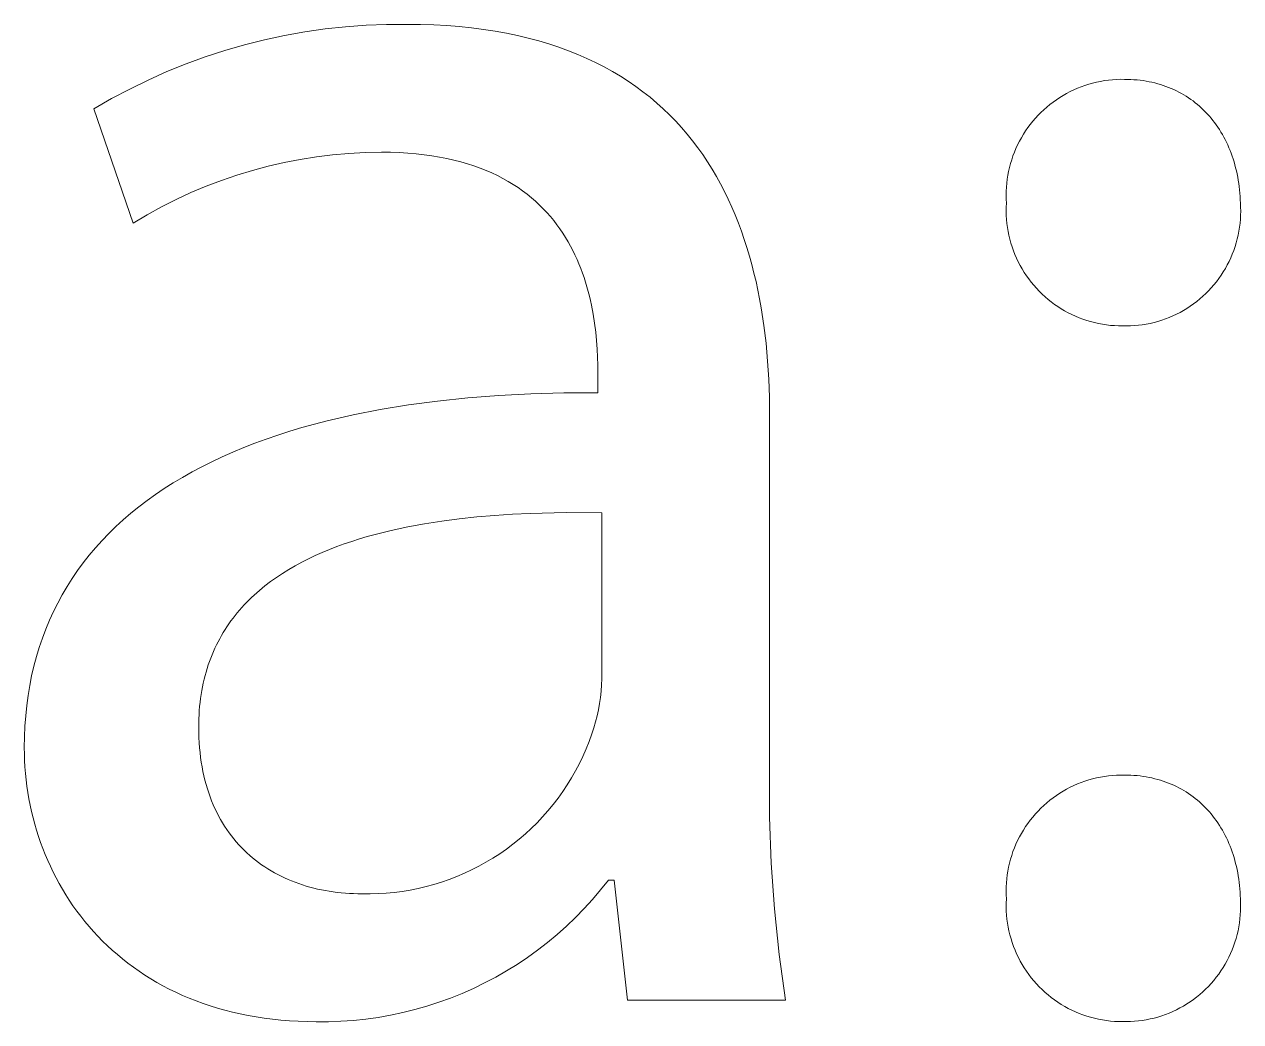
# Model space of a CAD drawing. Header units: millimetres. Extents: x -2542 to 6192, y -257 to 5845.
# Drawn here: x 5639.5 to 5693.4, y 356.5 to 400.8 of the extents above; entities that cross this region are included whole.
import ezdxf

# ---------------------------------------------------------------- set-up
doc = ezdxf.new("R2010")
doc.units = ezdxf.units.MM
doc.header["$MEASUREMENT"] = 0
doc.layers.add('Domyślny', color=7, linetype='Continuous', true_color=0x000000)

msp = doc.modelspace()

# ---------------------------------------------------------------- linework, layer by layer
at = {"layer": 'Domyślny', "color": 18, "lineweight": 15, "true_color": 0x000000}
for p, q in [((5651.907, 400.423), (5652.809, 400.553)), ((5652.809, 400.553), (5653.715, 400.652)), ((5653.715, 400.652), (5654.624, 400.719)), ((5654.624, 400.719), (5655.535, 400.754)), ((5655.535, 400.754), (5656.446, 400.758)), ((5656.446, 400.758), (5657.046, 400.752)), ((5657.046, 400.752), (5657.631, 400.733)), ((5657.631, 400.733), (5658.202, 400.701)), ((5658.202, 400.701), (5658.76, 400.657)), ((5658.76, 400.657), (5659.303, 400.601)), ((5659.303, 400.601), (5659.833, 400.534)), ((5659.833, 400.534), (5660.35, 400.454)), ((5660.35, 400.454), (5660.853, 400.363)), ((5649.234, 399.849), (5650.118, 400.071)), ((5650.118, 400.071), (5651.009, 400.263)), ((5651.009, 400.263), (5651.907, 400.423)), ((5660.853, 400.363), (5661.343, 400.261)), ((5661.343, 400.261), (5661.82, 400.148)), ((5661.82, 400.148), (5662.285, 400.024)), ((5662.285, 400.024), (5662.736, 399.889)), ((5647.492, 399.314), (5648.359, 399.596)), ((5648.359, 399.596), (5649.234, 399.849)), ((5662.736, 399.889), (5663.176, 399.744)), ((5663.176, 399.744), (5663.602, 399.589)), ((5663.602, 399.589), (5664.017, 399.423)), ((5664.017, 399.423), (5664.419, 399.248)), ((5645.791, 398.659), (5646.636, 399.001)), ((5646.636, 399.001), (5647.492, 399.314)), ((5664.419, 399.248), (5664.81, 399.064)), ((5664.81, 399.064), (5665.189, 398.87)), ((5665.189, 398.87), (5665.556, 398.667)), ((5644.139, 397.889), (5644.958, 398.288)), ((5644.958, 398.288), (5645.791, 398.659)), ((5665.556, 398.667), (5665.911, 398.454)), ((5665.911, 398.454), (5666.256, 398.234)), ((5687.383, 398.26), (5687.559, 398.284)), ((5687.559, 398.284), (5687.736, 398.301)), ((5687.736, 398.301), (5687.914, 398.313)), ((5687.914, 398.313), (5688.092, 398.319)), ((5688.092, 398.319), (5688.269, 398.318)), ((5688.269, 398.318), (5688.412, 398.317)), ((5688.412, 398.317), (5688.553, 398.312)), ((5688.553, 398.312), (5688.692, 398.303)), ((5688.692, 398.303), (5688.83, 398.292)), ((5688.83, 398.292), (5688.966, 398.277)), ((5643.334, 397.462), (5644.139, 397.889)), ((5666.256, 398.234), (5666.589, 398.004)), ((5666.589, 398.004), (5666.911, 397.767)), ((5666.911, 397.767), (5667.223, 397.521)), ((5685.706, 397.694), (5685.864, 397.776)), ((5685.864, 397.776), (5686.024, 397.853)), ((5686.024, 397.853), (5686.187, 397.924)), ((5686.187, 397.924), (5686.353, 397.99)), ((5686.353, 397.99), (5686.52, 398.049)), ((5686.52, 398.049), (5686.69, 398.103)), ((5686.69, 398.103), (5686.861, 398.151)), ((5686.861, 398.151), (5687.034, 398.193)), ((5687.034, 398.193), (5687.208, 398.23)), ((5687.208, 398.23), (5687.383, 398.26)), ((5688.966, 398.277), (5689.1, 398.26)), ((5689.1, 398.26), (5689.233, 398.239)), ((5689.233, 398.239), (5689.364, 398.214)), ((5689.364, 398.214), (5689.493, 398.187)), ((5689.493, 398.187), (5689.621, 398.157)), ((5689.621, 398.157), (5689.747, 398.124)), ((5689.747, 398.124), (5689.871, 398.088)), ((5689.871, 398.088), (5689.993, 398.048)), ((5689.993, 398.048), (5690.114, 398.006)), ((5690.114, 398.006), (5690.233, 397.961)), ((5690.233, 397.961), (5690.35, 397.913)), ((5690.35, 397.913), (5690.465, 397.863)), ((5690.465, 397.863), (5690.578, 397.809)), ((5690.578, 397.809), (5690.69, 397.753)), ((5690.69, 397.753), (5690.799, 397.694)), ((5642.544, 397.007), (5643.334, 397.462)), ((5667.223, 397.521), (5667.523, 397.267)), ((5667.523, 397.267), (5667.813, 397.006)), ((5684.965, 397.203), (5685.107, 397.311)), ((5685.107, 397.311), (5685.251, 397.415)), ((5685.251, 397.415), (5685.4, 397.513)), ((5685.4, 397.513), (5685.551, 397.606)), ((5685.551, 397.606), (5685.706, 397.694)), ((5690.799, 397.694), (5690.907, 397.632)), ((5690.907, 397.632), (5691.012, 397.567)), ((5691.012, 397.567), (5691.116, 397.5)), ((5691.116, 397.5), (5691.217, 397.43)), ((5691.217, 397.43), (5691.317, 397.358)), ((5691.317, 397.358), (5691.414, 397.283)), ((5691.414, 397.283), (5691.51, 397.205)), ((5691.51, 397.205), (5691.603, 397.125)), ((5644.289, 391.946), (5642.544, 397.007)), ((5667.813, 397.006), (5668.093, 396.737)), ((5668.093, 396.737), (5668.363, 396.46)), ((5684.32, 396.593), (5684.441, 396.723)), ((5684.441, 396.723), (5684.566, 396.85)), ((5684.566, 396.85), (5684.695, 396.972)), ((5684.695, 396.972), (5684.828, 397.09)), ((5684.828, 397.09), (5684.965, 397.203)), ((5691.603, 397.125), (5691.695, 397.043)), ((5691.695, 397.043), (5691.784, 396.958)), ((5691.784, 396.958), (5691.871, 396.87)), ((5691.871, 396.87), (5691.956, 396.78)), ((5691.956, 396.78), (5692.039, 396.688)), ((5692.039, 396.688), (5692.119, 396.594)), ((5668.363, 396.46), (5668.622, 396.177)), ((5668.622, 396.177), (5668.871, 395.887)), ((5683.886, 396.03), (5683.987, 396.176)), ((5683.987, 396.176), (5684.093, 396.319)), ((5684.093, 396.319), (5684.204, 396.458)), ((5684.204, 396.458), (5684.32, 396.593)), ((5692.119, 396.594), (5692.197, 396.497)), ((5692.197, 396.497), (5692.274, 396.398)), ((5692.274, 396.398), (5692.347, 396.297)), ((5692.347, 396.297), (5692.419, 396.193)), ((5692.419, 396.193), (5692.488, 396.087)), ((5668.871, 395.887), (5669.111, 395.59)), ((5669.111, 395.59), (5669.341, 395.287)), ((5683.613, 395.571), (5683.699, 395.727)), ((5683.699, 395.727), (5683.79, 395.88)), ((5683.79, 395.88), (5683.886, 396.03)), ((5692.488, 396.087), (5692.555, 395.979)), ((5692.555, 395.979), (5692.62, 395.869)), ((5692.62, 395.869), (5692.682, 395.757)), ((5692.682, 395.757), (5692.742, 395.643)), ((5692.742, 395.643), (5692.8, 395.527)), ((5654.587, 395.072), (5653.862, 395.033)), ((5655.312, 395.087), (5654.587, 395.072)), ((5655.711, 395.082), (5655.312, 395.087)), ((5656.099, 395.069), (5655.711, 395.082)), ((5656.477, 395.046), (5656.099, 395.069)), ((5656.843, 395.015), (5656.477, 395.046)), ((5669.341, 395.287), (5669.562, 394.978)), ((5683.327, 394.921), (5683.39, 395.087)), ((5683.39, 395.087), (5683.459, 395.251)), ((5683.459, 395.251), (5683.533, 395.412)), ((5683.533, 395.412), (5683.613, 395.571)), ((5692.8, 395.527), (5692.855, 395.409)), ((5692.855, 395.409), (5692.908, 395.288)), ((5692.908, 395.288), (5692.958, 395.166)), ((5692.958, 395.166), (5693.006, 395.042)), ((5650.992, 394.627), (5650.285, 394.464)), ((5651.704, 394.765), (5650.992, 394.627)), ((5652.42, 394.879), (5651.704, 394.765)), ((5653.14, 394.968), (5652.42, 394.879)), ((5653.862, 395.033), (5653.14, 394.968)), ((5657.199, 394.976), (5656.843, 395.015)), ((5657.544, 394.928), (5657.199, 394.976)), ((5657.879, 394.873), (5657.544, 394.928)), ((5658.204, 394.809), (5657.879, 394.873)), ((5658.519, 394.738), (5658.204, 394.809)), ((5658.824, 394.66), (5658.519, 394.738)), ((5659.12, 394.574), (5658.824, 394.66)), ((5659.405, 394.482), (5659.12, 394.574)), ((5669.562, 394.978), (5669.773, 394.662)), ((5669.773, 394.662), (5669.975, 394.341)), ((5683.172, 394.41), (5683.218, 394.582)), ((5683.218, 394.582), (5683.269, 394.752)), ((5683.269, 394.752), (5683.327, 394.921)), ((5693.006, 395.042), (5693.051, 394.916)), ((5693.051, 394.916), (5693.094, 394.789)), ((5693.094, 394.789), (5693.134, 394.659)), ((5693.134, 394.659), (5693.172, 394.528)), ((5693.172, 394.528), (5693.207, 394.394)), ((5648.89, 394.067), (5648.203, 393.833)), ((5649.584, 394.278), (5648.89, 394.067)), ((5650.285, 394.464), (5649.584, 394.278)), ((5659.682, 394.383), (5659.405, 394.482)), ((5659.949, 394.277), (5659.682, 394.383)), ((5660.207, 394.165), (5659.949, 394.277)), ((5660.456, 394.047), (5660.207, 394.165)), ((5660.696, 393.923), (5660.456, 394.047)), ((5669.975, 394.341), (5670.168, 394.014)), ((5670.168, 394.014), (5670.352, 393.681)), ((5683.071, 393.886), (5683.099, 394.062)), ((5683.099, 394.062), (5683.133, 394.237)), ((5683.133, 394.237), (5683.172, 394.41)), ((5693.207, 394.394), (5693.239, 394.259)), ((5693.239, 394.259), (5693.269, 394.123)), ((5693.269, 394.123), (5693.296, 393.985)), ((5693.296, 393.985), (5693.321, 393.845)), ((5647.525, 393.575), (5646.856, 393.294)), ((5648.203, 393.833), (5647.525, 393.575)), ((5660.928, 393.793), (5660.696, 393.923)), ((5661.151, 393.658), (5660.928, 393.793)), ((5661.366, 393.518), (5661.151, 393.658)), ((5661.572, 393.372), (5661.366, 393.518)), ((5670.352, 393.681), (5670.528, 393.344)), ((5683.025, 393.355), (5683.034, 393.532)), ((5683.034, 393.532), (5683.05, 393.71)), ((5683.05, 393.71), (5683.071, 393.886)), ((5693.321, 393.845), (5693.343, 393.703)), ((5693.343, 393.703), (5693.362, 393.56)), ((5693.362, 393.56), (5693.379, 393.415)), ((5646.198, 392.99), (5645.55, 392.664)), ((5646.856, 393.294), (5646.198, 392.99)), ((5661.771, 393.222), (5661.572, 393.372)), ((5661.962, 393.067), (5661.771, 393.222)), ((5662.145, 392.908), (5661.962, 393.067)), ((5662.32, 392.744), (5662.145, 392.908)), ((5670.528, 393.344), (5670.695, 393.001)), ((5670.695, 393.001), (5670.853, 392.654)), ((5683.022, 393.177), (5683.025, 393.355)), ((5683.025, 392.999), (5683.022, 393.177)), ((5683.034, 392.821), (5683.025, 392.999)), ((5693.379, 393.415), (5693.392, 393.269)), ((5693.392, 393.269), (5693.404, 393.121)), ((5693.404, 393.121), (5693.412, 392.972)), ((5693.412, 392.972), (5693.417, 392.821)), ((5645.55, 392.664), (5644.913, 392.316)), ((5662.488, 392.577), (5662.32, 392.744)), ((5662.649, 392.405), (5662.488, 392.577)), ((5662.803, 392.23), (5662.649, 392.405)), ((5670.853, 392.654), (5671.003, 392.302)), ((5683.025, 392.464), (5683.027, 392.643)), ((5683.029, 392.286), (5683.025, 392.464)), ((5683.027, 392.643), (5683.034, 392.821)), ((5693.417, 392.821), (5693.426, 392.645)), ((5693.426, 392.645), (5693.429, 392.467)), ((5693.429, 392.467), (5693.426, 392.29)), ((5644.913, 392.316), (5644.289, 391.946)), ((5662.95, 392.052), (5662.803, 392.23)), ((5663.09, 391.87), (5662.95, 392.052)), ((5663.223, 391.686), (5663.09, 391.87)), ((5671.003, 392.302), (5671.145, 391.946)), ((5671.145, 391.946), (5671.28, 391.585)), ((5683.04, 392.107), (5683.029, 392.286)), ((5683.057, 391.929), (5683.04, 392.107)), ((5683.08, 391.752), (5683.057, 391.929)), ((5693.401, 391.937), (5693.379, 391.761)), ((5693.417, 392.113), (5693.401, 391.937)), ((5693.426, 392.29), (5693.417, 392.113)), ((5663.35, 391.499), (5663.223, 391.686)), ((5663.471, 391.309), (5663.35, 391.499)), ((5663.585, 391.117), (5663.471, 391.309)), ((5671.28, 391.585), (5671.406, 391.221)), ((5683.11, 391.576), (5683.08, 391.752)), ((5683.145, 391.401), (5683.11, 391.576)), ((5683.187, 391.227), (5683.145, 391.401)), ((5693.318, 391.412), (5693.278, 391.24)), ((5693.351, 391.586), (5693.318, 391.412)), ((5693.379, 391.761), (5693.351, 391.586)), ((5663.693, 390.923), (5663.585, 391.117)), ((5663.796, 390.727), (5663.693, 390.923)), ((5671.406, 391.221), (5671.525, 390.853)), ((5671.525, 390.853), (5671.636, 390.481)), ((5683.234, 391.055), (5683.187, 391.227)), ((5683.288, 390.885), (5683.234, 391.055)), ((5683.347, 390.716), (5683.288, 390.885)), ((5693.122, 390.732), (5693.059, 390.567)), ((5693.18, 390.899), (5693.122, 390.732)), ((5693.232, 391.069), (5693.18, 390.899)), ((5693.278, 391.24), (5693.232, 391.069)), ((5663.893, 390.529), (5663.796, 390.727)), ((5663.984, 390.33), (5663.893, 390.529)), ((5664.07, 390.129), (5663.984, 390.33)), ((5671.636, 390.481), (5671.74, 390.106)), ((5683.413, 390.55), (5683.347, 390.716)), ((5683.484, 390.386), (5683.413, 390.55)), ((5683.56, 390.224), (5683.484, 390.386)), ((5683.643, 390.066), (5683.56, 390.224)), ((5692.915, 390.243), (5692.835, 390.085)), ((5692.99, 390.403), (5692.915, 390.243)), ((5693.059, 390.567), (5692.99, 390.403)), ((5664.15, 389.928), (5664.07, 390.129)), ((5664.226, 389.725), (5664.15, 389.928)), ((5664.296, 389.522), (5664.226, 389.725)), ((5671.74, 390.106), (5671.836, 389.728)), ((5671.836, 389.728), (5671.926, 389.347)), ((5683.731, 389.91), (5683.643, 390.066)), ((5683.824, 389.758), (5683.731, 389.91)), ((5683.922, 389.609), (5683.824, 389.758)), ((5692.658, 389.778), (5692.562, 389.629)), ((5692.749, 389.93), (5692.658, 389.778)), ((5692.835, 390.085), (5692.749, 389.93)), ((5664.362, 389.319), (5664.296, 389.522)), ((5664.423, 389.115), (5664.362, 389.319)), ((5664.48, 388.911), (5664.423, 389.115)), ((5671.926, 389.347), (5672.009, 388.963)), ((5684.026, 389.463), (5683.922, 389.609)), ((5684.134, 389.321), (5684.026, 389.463)), ((5684.248, 389.183), (5684.134, 389.321)), ((5684.366, 389.049), (5684.248, 389.183)), ((5692.242, 389.205), (5692.126, 389.071)), ((5692.354, 389.343), (5692.242, 389.205)), ((5692.46, 389.484), (5692.354, 389.343)), ((5692.562, 389.629), (5692.46, 389.484)), ((5664.532, 388.708), (5664.48, 388.911)), ((5664.58, 388.505), (5664.532, 388.708)), ((5672.009, 388.963), (5672.085, 388.577)), ((5672.085, 388.577), (5672.154, 388.189)), ((5684.489, 388.92), (5684.366, 389.049)), ((5684.616, 388.794), (5684.489, 388.92)), ((5684.748, 388.673), (5684.616, 388.794)), ((5684.883, 388.557), (5684.748, 388.673)), ((5691.618, 388.578), (5691.481, 388.467)), ((5691.751, 388.695), (5691.618, 388.578)), ((5691.881, 388.816), (5691.751, 388.695)), ((5692.006, 388.941), (5691.881, 388.816)), ((5692.126, 389.071), (5692.006, 388.941)), ((5664.625, 388.302), (5664.58, 388.505)), ((5664.701, 387.899), (5664.625, 388.302)), ((5672.154, 388.189), (5672.274, 387.406)), ((5685.023, 388.446), (5684.883, 388.557)), ((5685.167, 388.339), (5685.023, 388.446)), ((5685.314, 388.238), (5685.167, 388.339)), ((5685.464, 388.142), (5685.314, 388.238)), ((5685.618, 388.051), (5685.464, 388.142)), ((5685.775, 387.965), (5685.618, 388.051)), ((5690.894, 388.069), (5690.74, 387.983)), ((5691.046, 388.161), (5690.894, 388.069)), ((5691.194, 388.258), (5691.046, 388.161)), ((5691.339, 388.36), (5691.194, 388.258)), ((5691.481, 388.467), (5691.339, 388.36)), ((5664.764, 387.502), (5664.701, 387.899)), ((5664.814, 387.111), (5664.764, 387.502)), ((5685.935, 387.885), (5685.775, 387.965)), ((5686.097, 387.811), (5685.935, 387.885)), ((5686.262, 387.742), (5686.097, 387.811)), ((5686.429, 387.679), (5686.262, 387.742)), ((5686.599, 387.622), (5686.429, 387.679)), ((5686.77, 387.571), (5686.599, 387.622)), ((5686.943, 387.526), (5686.77, 387.571)), ((5687.117, 387.487), (5686.943, 387.526)), ((5689.414, 387.496), (5689.24, 387.461)), ((5689.586, 387.536), (5689.414, 387.496)), ((5689.757, 387.583), (5689.586, 387.536)), ((5689.927, 387.635), (5689.757, 387.583)), ((5690.094, 387.693), (5689.927, 387.635)), ((5690.259, 387.757), (5690.094, 387.693)), ((5690.422, 387.827), (5690.259, 387.757)), ((5690.582, 387.902), (5690.422, 387.827)), ((5690.74, 387.983), (5690.582, 387.902)), ((5664.851, 386.729), (5664.814, 387.111)), ((5672.274, 387.406), (5672.369, 386.616)), ((5687.293, 387.454), (5687.117, 387.487)), ((5687.47, 387.428), (5687.293, 387.454)), ((5687.647, 387.407), (5687.47, 387.428)), ((5687.825, 387.393), (5687.647, 387.407)), ((5688.004, 387.385), (5687.825, 387.393)), ((5688.182, 387.383), (5688.004, 387.385)), ((5688.359, 387.381), (5688.182, 387.383)), ((5688.536, 387.384), (5688.359, 387.381)), ((5688.713, 387.394), (5688.536, 387.384)), ((5688.89, 387.411), (5688.713, 387.394)), ((5689.065, 387.433), (5688.89, 387.411)), ((5689.24, 387.461), (5689.065, 387.433)), ((5664.879, 386.356), (5664.851, 386.729)), ((5672.369, 386.616), (5672.441, 385.821)), ((5664.897, 385.995), (5664.879, 386.356)), ((5664.907, 385.648), (5664.897, 385.995)), ((5664.91, 385.315), (5664.907, 385.648)), ((5672.441, 385.821), (5672.491, 385.024)), ((5664.91, 384.413), (5664.91, 385.315)), ((5672.491, 385.024), (5672.52, 384.224)), ((5659.132, 384.189), (5660.512, 384.295)), ((5660.512, 384.295), (5661.935, 384.368)), ((5661.935, 384.368), (5663.401, 384.407)), ((5663.401, 384.407), (5664.91, 384.413)), ((5655.254, 383.676), (5656.502, 383.879)), ((5656.502, 383.879), (5657.795, 384.051)), ((5657.795, 384.051), (5659.132, 384.189)), ((5672.52, 384.224), (5672.529, 383.425)), ((5652.329, 383.026), (5652.891, 383.172)), ((5652.891, 383.172), (5654.05, 383.44)), ((5654.05, 383.44), (5655.254, 383.676)), ((5672.529, 383.425), (5672.529, 367.632)), ((5650.709, 382.54), (5651.238, 382.71)), ((5651.238, 382.71), (5651.777, 382.872)), ((5651.777, 382.872), (5652.329, 383.026)), ((5649.194, 381.985), (5649.688, 382.178)), ((5649.688, 382.178), (5650.193, 382.363)), ((5650.193, 382.363), (5650.709, 382.54)), ((5647.783, 381.359), (5648.242, 381.575)), ((5648.242, 381.575), (5648.712, 381.784)), ((5648.712, 381.784), (5649.194, 381.985)), ((5646.901, 380.904), (5647.336, 381.135)), ((5647.336, 381.135), (5647.783, 381.359)), ((5646.067, 380.418), (5646.478, 380.665)), ((5646.478, 380.665), (5646.901, 380.904)), ((5645.281, 379.902), (5645.668, 380.164)), ((5645.668, 380.164), (5646.067, 380.418)), ((5644.542, 379.356), (5644.905, 379.633)), ((5644.905, 379.633), (5645.281, 379.902)), ((5643.852, 378.78), (5644.191, 379.072)), ((5644.191, 379.072), (5644.542, 379.356)), ((5659.536, 378.911), (5658.756, 378.828)), ((5660.323, 378.979), (5659.536, 378.911)), ((5661.115, 379.03), (5660.323, 378.979)), ((5661.911, 379.068), (5661.115, 379.03)), ((5663.503, 379.103), (5661.911, 379.068)), ((5665.084, 379.091), (5663.503, 379.103)), ((5665.084, 371.733), (5665.084, 379.091)), ((5643.211, 378.174), (5643.526, 378.481)), ((5643.526, 378.481), (5643.852, 378.78)), ((5656.477, 378.471), (5655.744, 378.314)), ((5657.224, 378.609), (5656.477, 378.471)), ((5657.984, 378.727), (5657.224, 378.609)), ((5658.756, 378.828), (5657.984, 378.727)), ((5642.62, 377.539), (5642.909, 377.861)), ((5642.909, 377.861), (5643.211, 378.174)), ((5653.99, 377.827), (5653.654, 377.712)), ((5654.331, 377.935), (5653.99, 377.827)), ((5654.677, 378.038), (5654.331, 377.935)), ((5655.028, 378.135), (5654.677, 378.038)), ((5655.744, 378.314), (5655.028, 378.135)), ((5642.342, 377.211), (5642.62, 377.539)), ((5652.682, 377.334), (5652.37, 377.195)), ((5653, 377.466), (5652.682, 377.334)), ((5653.324, 377.592), (5653, 377.466)), ((5653.654, 377.712), (5653.324, 377.592)), ((5641.825, 376.532), (5642.077, 376.875)), ((5642.077, 376.875), (5642.342, 377.211)), ((5651.476, 376.741), (5651.193, 376.577)), ((5651.767, 376.899), (5651.476, 376.741)), ((5652.065, 377.051), (5651.767, 376.899)), ((5652.37, 377.195), (5652.065, 377.051)), ((5641.358, 375.825), (5641.585, 376.182)), ((5641.585, 376.182), (5641.825, 376.532)), ((5650.648, 376.227), (5650.388, 376.042)), ((5650.917, 376.406), (5650.648, 376.227)), ((5651.193, 376.577), (5650.917, 376.406)), ((5641.143, 375.461), (5641.358, 375.825)), ((5649.893, 375.65), (5649.775, 375.547)), ((5650.014, 375.751), (5649.893, 375.65)), ((5650.137, 375.85), (5650.014, 375.751)), ((5650.388, 376.042), (5650.137, 375.85)), ((5640.752, 374.71), (5640.941, 375.089)), ((5640.941, 375.089), (5641.143, 375.461)), ((5649.325, 375.118), (5649.218, 375.006)), ((5649.434, 375.229), (5649.325, 375.118)), ((5649.545, 375.337), (5649.434, 375.229)), ((5649.659, 375.443), (5649.545, 375.337)), ((5649.775, 375.547), (5649.659, 375.443)), ((5640.575, 374.325), (5640.752, 374.71)), ((5648.815, 374.539), (5648.72, 374.417)), ((5648.912, 374.659), (5648.815, 374.539)), ((5649.011, 374.777), (5648.912, 374.659)), ((5649.113, 374.893), (5649.011, 374.777)), ((5649.218, 375.006), (5649.113, 374.893)), ((5640.412, 373.932), (5640.575, 374.325)), ((5648.451, 374.04), (5648.367, 373.91)), ((5648.538, 374.168), (5648.451, 374.04)), ((5648.628, 374.294), (5648.538, 374.168)), ((5648.72, 374.417), (5648.628, 374.294)), ((5640.123, 373.125), (5640.261, 373.532)), ((5640.261, 373.532), (5640.412, 373.932)), ((5648.131, 373.508), (5648.057, 373.37)), ((5648.207, 373.644), (5648.131, 373.508)), ((5648.286, 373.778), (5648.207, 373.644)), ((5648.367, 373.91), (5648.286, 373.778)), ((5639.998, 372.712), (5640.123, 373.125)), ((5647.854, 372.943), (5647.791, 372.796)), ((5647.919, 373.087), (5647.854, 372.943)), ((5647.986, 373.23), (5647.919, 373.087)), ((5648.057, 373.37), (5647.986, 373.23)), ((5639.886, 372.291), (5639.998, 372.712)), ((5647.676, 372.496), (5647.623, 372.343)), ((5647.732, 372.647), (5647.676, 372.496)), ((5647.791, 372.796), (5647.732, 372.647)), ((5639.701, 371.429), (5639.787, 371.863)), ((5639.787, 371.863), (5639.886, 372.291)), ((5647.481, 371.87), (5647.44, 371.708)), ((5647.525, 372.03), (5647.481, 371.87)), ((5647.572, 372.188), (5647.525, 372.03)), ((5647.623, 372.343), (5647.572, 372.188)), ((5639.628, 370.988), (5639.701, 371.429)), ((5647.367, 371.377), (5647.335, 371.208)), ((5647.402, 371.543), (5647.367, 371.377)), ((5647.44, 371.708), (5647.402, 371.543)), ((5665.053, 371.18), (5665.073, 371.456)), ((5665.073, 371.456), (5665.084, 371.733)), ((5639.568, 370.539), (5639.628, 370.988)), ((5647.281, 370.863), (5647.259, 370.687)), ((5647.307, 371.036), (5647.281, 370.863)), ((5647.335, 371.208), (5647.307, 371.036)), ((5664.984, 370.631), (5665.023, 370.905)), ((5665.023, 370.905), (5665.053, 371.18)), ((5639.521, 370.084), (5639.568, 370.539)), ((5647.225, 370.328), (5647.213, 370.144)), ((5647.241, 370.508), (5647.225, 370.328)), ((5647.259, 370.687), (5647.241, 370.508)), ((5664.878, 370.088), (5664.936, 370.358)), ((5664.936, 370.358), (5664.984, 370.631)), ((5639.488, 369.623), (5639.521, 370.084)), ((5647.199, 369.771), (5647.198, 369.581)), ((5647.205, 369.959), (5647.199, 369.771)), ((5647.213, 370.144), (5647.205, 369.959)), ((5664.734, 369.553), (5664.81, 369.819)), ((5664.81, 369.819), (5664.878, 370.088)), ((5639.461, 368.679), (5639.468, 369.154)), ((5639.468, 369.154), (5639.488, 369.623)), ((5647.198, 369.581), (5647.2, 369.348)), ((5647.2, 369.348), (5647.207, 369.119)), ((5664.525, 368.952), (5664.648, 369.29)), ((5664.648, 369.29), (5664.734, 369.553)), ((5639.465, 368.393), (5639.461, 368.679)), ((5647.207, 369.119), (5647.219, 368.895)), ((5647.219, 368.895), (5647.236, 368.673)), ((5647.236, 368.673), (5647.257, 368.456)), ((5664.245, 368.29), (5664.391, 368.619)), ((5664.391, 368.619), (5664.525, 368.952)), ((5639.474, 368.107), (5639.465, 368.393)), ((5639.49, 367.821), (5639.474, 368.107)), ((5647.257, 368.456), (5647.282, 368.243)), ((5647.282, 368.243), (5647.312, 368.033)), ((5664.088, 367.967), (5664.245, 368.29)), ((5639.513, 367.536), (5639.49, 367.821)), ((5639.542, 367.252), (5639.513, 367.536)), ((5647.312, 368.033), (5647.347, 367.827)), ((5647.347, 367.827), (5647.385, 367.625)), ((5647.385, 367.625), (5647.428, 367.427)), ((5663.742, 367.337), (5663.921, 367.649)), ((5663.921, 367.649), (5664.088, 367.967)), ((5672.529, 367.632), (5672.53, 365.595)), ((5639.577, 366.968), (5639.542, 367.252)), ((5647.428, 367.427), (5647.476, 367.232)), ((5647.476, 367.232), (5647.527, 367.041)), ((5647.527, 367.041), (5647.583, 366.854)), ((5663.354, 366.732), (5663.553, 367.031)), ((5663.553, 367.031), (5663.742, 367.337)), ((5685.864, 366.918), (5686.024, 366.995)), ((5686.024, 366.995), (5686.187, 367.066)), ((5686.187, 367.066), (5686.353, 367.132)), ((5686.353, 367.132), (5686.52, 367.192)), ((5686.52, 367.192), (5686.69, 367.246)), ((5686.69, 367.246), (5686.861, 367.294)), ((5686.861, 367.294), (5687.034, 367.336)), ((5687.034, 367.336), (5687.208, 367.372)), ((5687.208, 367.372), (5687.383, 367.402)), ((5687.383, 367.402), (5687.559, 367.426)), ((5687.559, 367.426), (5687.736, 367.444)), ((5687.736, 367.444), (5687.914, 367.456)), ((5687.914, 367.456), (5688.092, 367.461)), ((5688.092, 367.461), (5688.269, 367.461)), ((5688.269, 367.461), (5688.412, 367.459)), ((5688.412, 367.459), (5688.553, 367.454)), ((5688.553, 367.454), (5688.692, 367.446)), ((5688.692, 367.446), (5688.83, 367.434)), ((5688.83, 367.434), (5688.966, 367.42)), ((5688.966, 367.42), (5689.1, 367.402)), ((5689.1, 367.402), (5689.233, 367.381)), ((5689.233, 367.381), (5689.364, 367.357)), ((5689.364, 367.357), (5689.493, 367.33)), ((5689.493, 367.33), (5689.621, 367.299)), ((5689.621, 367.299), (5689.747, 367.266)), ((5689.747, 367.266), (5689.871, 367.23)), ((5689.871, 367.23), (5689.993, 367.191)), ((5689.993, 367.191), (5690.114, 367.149)), ((5690.114, 367.149), (5690.233, 367.104)), ((5690.233, 367.104), (5690.35, 367.056)), ((5690.35, 367.056), (5690.465, 367.005)), ((5690.465, 367.005), (5690.578, 366.951)), ((5639.619, 366.685), (5639.577, 366.968)), ((5639.667, 366.403), (5639.619, 366.685)), ((5647.583, 366.854), (5647.642, 366.671)), ((5647.642, 366.671), (5647.706, 366.492)), ((5647.706, 366.492), (5647.773, 366.316)), ((5663.144, 366.44), (5663.354, 366.732)), ((5684.965, 366.345), (5685.107, 366.454)), ((5685.107, 366.454), (5685.251, 366.557)), ((5685.251, 366.557), (5685.4, 366.655)), ((5685.4, 366.655), (5685.551, 366.748)), ((5685.551, 366.748), (5685.706, 366.836)), ((5685.706, 366.836), (5685.864, 366.918)), ((5690.578, 366.951), (5690.69, 366.895)), ((5690.69, 366.895), (5690.799, 366.836)), ((5690.799, 366.836), (5690.907, 366.774)), ((5690.907, 366.774), (5691.012, 366.71)), ((5691.012, 366.71), (5691.116, 366.642)), ((5691.116, 366.642), (5691.217, 366.573)), ((5691.217, 366.573), (5691.317, 366.5)), ((5691.317, 366.5), (5691.414, 366.425)), ((5639.721, 366.123), (5639.667, 366.403)), ((5639.782, 365.843), (5639.721, 366.123)), ((5647.773, 366.316), (5647.844, 366.144)), ((5647.844, 366.144), (5647.919, 365.976)), ((5647.919, 365.976), (5647.998, 365.812)), ((5662.696, 365.878), (5662.925, 366.155)), ((5662.925, 366.155), (5663.144, 366.44)), ((5684.441, 365.866), (5684.566, 365.992)), ((5684.566, 365.992), (5684.695, 366.115)), ((5684.695, 366.115), (5684.828, 366.232)), ((5684.828, 366.232), (5684.965, 366.345)), ((5691.414, 366.425), (5691.51, 366.348)), ((5691.51, 366.348), (5691.603, 366.268)), ((5691.603, 366.268), (5691.695, 366.185)), ((5691.695, 366.185), (5691.784, 366.1)), ((5691.784, 366.1), (5691.871, 366.013)), ((5691.871, 366.013), (5691.956, 365.923)), ((5691.956, 365.923), (5692.039, 365.831)), ((5639.849, 365.566), (5639.782, 365.843)), ((5639.923, 365.289), (5639.849, 365.566)), ((5647.998, 365.812), (5648.081, 365.651)), ((5648.081, 365.651), (5648.167, 365.494)), ((5648.167, 365.494), (5648.256, 365.34)), ((5662.211, 365.348), (5662.458, 365.609)), ((5662.458, 365.609), (5662.696, 365.878)), ((5672.53, 365.595), (5672.6, 363.559)), ((5683.987, 365.318), (5684.093, 365.461)), ((5684.093, 365.461), (5684.204, 365.6)), ((5684.204, 365.6), (5684.32, 365.735)), ((5684.32, 365.735), (5684.441, 365.866)), ((5692.039, 365.831), (5692.119, 365.736)), ((5692.119, 365.736), (5692.197, 365.639)), ((5692.197, 365.639), (5692.274, 365.54)), ((5692.274, 365.54), (5692.347, 365.439)), ((5692.347, 365.439), (5692.419, 365.335)), ((5640.003, 365.015), (5639.923, 365.289)), ((5640.089, 364.742), (5640.003, 365.015)), ((5648.256, 365.34), (5648.35, 365.191)), ((5648.35, 365.191), (5648.446, 365.045)), ((5648.446, 365.045), (5648.546, 364.903)), ((5648.546, 364.903), (5648.649, 364.764)), ((5661.418, 364.618), (5661.691, 364.852)), ((5661.691, 364.852), (5661.955, 365.096)), ((5661.955, 365.096), (5662.211, 365.348)), ((5683.613, 364.713), (5683.699, 364.869)), ((5683.699, 364.869), (5683.79, 365.022)), ((5683.79, 365.022), (5683.886, 365.172)), ((5683.886, 365.172), (5683.987, 365.318)), ((5692.419, 365.335), (5692.488, 365.23)), ((5692.488, 365.23), (5692.555, 365.122)), ((5692.555, 365.122), (5692.62, 365.012)), ((5692.62, 365.012), (5692.682, 364.9)), ((5692.682, 364.9), (5692.742, 364.785)), ((5640.182, 364.472), (5640.089, 364.742)), ((5640.281, 364.203), (5640.182, 364.472)), ((5648.649, 364.764), (5648.756, 364.63)), ((5648.756, 364.63), (5648.866, 364.499)), ((5648.866, 364.499), (5648.978, 364.371)), ((5648.978, 364.371), (5649.094, 364.248)), ((5660.85, 364.178), (5661.138, 364.393)), ((5661.138, 364.393), (5661.418, 364.618)), ((5683.39, 364.229), (5683.459, 364.393)), ((5683.459, 364.393), (5683.533, 364.555)), ((5683.533, 364.555), (5683.613, 364.713)), ((5692.742, 364.785), (5692.8, 364.669)), ((5692.8, 364.669), (5692.855, 364.551)), ((5692.855, 364.551), (5692.908, 364.431)), ((5692.908, 364.431), (5692.958, 364.309)), ((5692.958, 364.309), (5693.006, 364.185)), ((5640.387, 363.937), (5640.281, 364.203)), ((5640.498, 363.673), (5640.387, 363.937)), ((5649.094, 364.248), (5649.213, 364.128)), ((5649.213, 364.128), (5649.335, 364.011)), ((5649.335, 364.011), (5649.46, 363.899)), ((5649.46, 363.899), (5649.588, 363.79)), ((5649.588, 363.79), (5649.718, 363.684)), ((5659.944, 363.593), (5660.253, 363.778)), ((5660.253, 363.778), (5660.554, 363.973)), ((5660.554, 363.973), (5660.85, 364.178)), ((5683.218, 363.724), (5683.269, 363.894)), ((5683.269, 363.894), (5683.327, 364.063)), ((5683.327, 364.063), (5683.39, 364.229)), ((5693.006, 364.185), (5693.051, 364.059)), ((5693.051, 364.059), (5693.094, 363.931)), ((5693.094, 363.931), (5693.134, 363.801)), ((5693.134, 363.801), (5693.172, 363.67)), ((5640.616, 363.412), (5640.498, 363.673)), ((5640.741, 363.153), (5640.616, 363.412)), ((5649.718, 363.684), (5649.851, 363.582)), ((5649.851, 363.582), (5649.987, 363.484)), ((5649.987, 363.484), (5650.126, 363.39)), ((5650.126, 363.39), (5650.266, 363.299)), ((5650.266, 363.299), (5650.41, 363.212)), ((5650.41, 363.212), (5650.556, 363.128)), ((5658.984, 363.104), (5659.309, 363.256)), ((5659.309, 363.256), (5659.63, 363.419)), ((5659.63, 363.419), (5659.944, 363.593)), ((5672.6, 363.559), (5672.74, 361.527)), ((5683.071, 363.029), (5683.099, 363.204)), ((5683.099, 363.204), (5683.133, 363.379)), ((5683.133, 363.379), (5683.172, 363.552)), ((5683.172, 363.552), (5683.218, 363.724)), ((5693.172, 363.67), (5693.207, 363.537)), ((5693.207, 363.537), (5693.239, 363.402)), ((5693.239, 363.402), (5693.269, 363.265)), ((5693.269, 363.265), (5693.296, 363.127)), ((5640.872, 362.897), (5640.741, 363.153)), ((5641.009, 362.645), (5640.872, 362.897)), ((5650.556, 363.128), (5650.704, 363.048)), ((5650.704, 363.048), (5650.854, 362.972)), ((5650.854, 362.972), (5651.007, 362.899)), ((5651.007, 362.899), (5651.162, 362.83)), ((5651.162, 362.83), (5651.319, 362.765)), ((5651.319, 362.765), (5651.478, 362.703)), ((5651.478, 362.703), (5651.639, 362.644)), ((5657.635, 362.61), (5657.978, 362.716)), ((5657.978, 362.716), (5658.318, 362.834)), ((5658.318, 362.834), (5658.653, 362.963)), ((5658.653, 362.963), (5658.984, 363.104)), ((5665.375, 362.804), (5665.031, 362.37)), ((5665.637, 362.804), (5665.375, 362.804)), ((5666.218, 357.482), (5665.637, 362.804)), ((5683.025, 362.497), (5683.034, 362.675)), ((5683.034, 362.675), (5683.05, 362.852)), ((5683.05, 362.852), (5683.071, 363.029)), ((5693.296, 363.127), (5693.321, 362.987)), ((5693.321, 362.987), (5693.343, 362.845)), ((5693.343, 362.845), (5693.362, 362.702)), ((5693.362, 362.702), (5693.379, 362.558)), ((5641.152, 362.395), (5641.009, 362.645)), ((5641.302, 362.149), (5641.152, 362.395)), ((5641.458, 361.906), (5641.302, 362.149)), ((5651.639, 362.644), (5651.802, 362.59)), ((5651.802, 362.59), (5651.967, 362.538)), ((5651.967, 362.538), (5652.134, 362.491)), ((5652.134, 362.491), (5652.302, 362.447)), ((5652.302, 362.447), (5652.473, 362.406)), ((5652.473, 362.406), (5652.644, 362.369)), ((5652.644, 362.369), (5652.818, 362.336)), ((5652.818, 362.336), (5652.993, 362.306)), ((5652.993, 362.306), (5653.169, 362.279)), ((5653.169, 362.279), (5653.347, 362.257)), ((5653.347, 362.257), (5653.526, 362.237)), ((5653.526, 362.237), (5653.706, 362.222)), ((5653.706, 362.222), (5653.888, 362.209)), ((5653.888, 362.209), (5654.071, 362.201)), ((5654.071, 362.201), (5654.255, 362.195)), ((5654.255, 362.195), (5654.439, 362.194)), ((5654.439, 362.194), (5654.799, 362.191)), ((5654.799, 362.191), (5655.158, 362.201)), ((5655.158, 362.201), (5655.517, 362.223)), ((5655.517, 362.223), (5655.875, 362.257)), ((5655.875, 362.257), (5656.231, 362.303)), ((5656.231, 362.303), (5656.586, 362.362)), ((5656.586, 362.362), (5656.938, 362.433)), ((5656.938, 362.433), (5657.288, 362.515)), ((5657.288, 362.515), (5657.635, 362.61)), ((5665.031, 362.37), (5664.673, 361.948)), ((5683.022, 362.319), (5683.025, 362.497)), ((5683.025, 362.141), (5683.022, 362.319)), ((5683.034, 361.964), (5683.025, 362.141)), ((5693.379, 362.558), (5693.392, 362.411)), ((5693.392, 362.411), (5693.404, 362.264)), ((5693.404, 362.264), (5693.412, 362.114)), ((5641.62, 361.666), (5641.458, 361.906)), ((5641.789, 361.43), (5641.62, 361.666)), ((5664.673, 361.948), (5664.3, 361.538)), ((5683.026, 361.607), (5683.027, 361.785)), ((5683.031, 361.429), (5683.026, 361.607)), ((5683.027, 361.785), (5683.034, 361.964)), ((5693.412, 362.114), (5693.417, 361.964)), ((5693.417, 361.964), (5693.426, 361.787)), ((5693.428, 361.61), (5693.424, 361.433)), ((5693.426, 361.787), (5693.428, 361.61)), ((5641.964, 361.198), (5641.789, 361.43)), ((5642.145, 360.97), (5641.964, 361.198)), ((5663.914, 361.142), (5663.514, 360.759)), ((5664.3, 361.538), (5663.914, 361.142)), ((5672.74, 361.527), (5672.949, 359.5)), ((5683.042, 361.25), (5683.031, 361.429)), ((5683.06, 361.073), (5683.042, 361.25)), ((5683.083, 360.896), (5683.06, 361.073)), ((5693.398, 361.08), (5693.376, 360.905)), ((5693.414, 361.256), (5693.398, 361.08)), ((5693.424, 361.433), (5693.414, 361.256)), ((5642.332, 360.746), (5642.145, 360.97)), ((5642.526, 360.526), (5642.332, 360.746)), ((5642.726, 360.31), (5642.526, 360.526)), ((5663.514, 360.759), (5663.1, 360.39)), ((5683.113, 360.72), (5683.083, 360.896)), ((5683.149, 360.545), (5683.113, 360.72)), ((5683.191, 360.371), (5683.149, 360.545)), ((5693.314, 360.556), (5693.274, 360.384)), ((5693.348, 360.73), (5693.314, 360.556)), ((5693.376, 360.905), (5693.348, 360.73)), ((5642.932, 360.099), (5642.726, 360.31)), ((5643.145, 359.893), (5642.932, 360.099)), ((5662.675, 360.036), (5662.237, 359.697)), ((5663.1, 360.39), (5662.675, 360.036)), ((5683.239, 360.199), (5683.191, 360.371)), ((5683.293, 360.029), (5683.239, 360.199)), ((5683.352, 359.861), (5683.293, 360.029)), ((5693.175, 360.044), (5693.117, 359.877)), ((5693.227, 360.213), (5693.175, 360.044)), ((5693.274, 360.384), (5693.227, 360.213)), ((5643.364, 359.691), (5643.145, 359.893)), ((5643.589, 359.494), (5643.364, 359.691)), ((5643.82, 359.302), (5643.589, 359.494)), ((5662.237, 359.697), (5661.787, 359.373)), ((5672.949, 359.5), (5673.227, 357.482)), ((5683.418, 359.695), (5683.352, 359.861)), ((5683.489, 359.531), (5683.418, 359.695)), ((5683.566, 359.37), (5683.489, 359.531)), ((5692.985, 359.549), (5692.91, 359.389)), ((5693.054, 359.712), (5692.985, 359.549)), ((5693.117, 359.877), (5693.054, 359.712)), ((5644.057, 359.116), (5643.82, 359.302)), ((5644.301, 358.934), (5644.057, 359.116)), ((5644.551, 358.758), (5644.301, 358.934)), ((5661.327, 359.065), (5660.857, 358.773)), ((5661.787, 359.373), (5661.327, 359.065)), ((5683.648, 359.212), (5683.566, 359.37)), ((5683.736, 359.057), (5683.648, 359.212)), ((5683.83, 358.904), (5683.736, 359.057)), ((5683.928, 358.756), (5683.83, 358.904)), ((5692.652, 358.925), (5692.556, 358.776)), ((5692.743, 359.076), (5692.652, 358.925)), ((5692.829, 359.231), (5692.743, 359.076)), ((5692.91, 359.389), (5692.829, 359.231)), ((5644.807, 358.588), (5644.551, 358.758)), ((5645.07, 358.423), (5644.807, 358.588)), ((5645.338, 358.265), (5645.07, 358.423)), ((5660.376, 358.498), (5659.886, 358.24)), ((5660.857, 358.773), (5660.376, 358.498)), ((5684.032, 358.61), (5683.928, 358.756)), ((5684.14, 358.468), (5684.032, 358.61)), ((5684.254, 358.331), (5684.14, 358.468)), ((5692.237, 358.352), (5692.121, 358.218)), ((5692.348, 358.49), (5692.237, 358.352)), ((5692.454, 358.631), (5692.348, 358.49)), ((5692.556, 358.776), (5692.454, 358.631)), ((5645.613, 358.112), (5645.338, 358.265)), ((5645.894, 357.965), (5645.613, 358.112)), ((5646.181, 357.824), (5645.894, 357.965)), ((5646.475, 357.69), (5646.181, 357.824)), ((5659.388, 357.998), (5658.882, 357.774)), ((5659.886, 358.24), (5659.388, 357.998)), ((5684.372, 358.197), (5684.254, 358.331)), ((5684.494, 358.067), (5684.372, 358.197)), ((5684.622, 357.942), (5684.494, 358.067)), ((5684.753, 357.821), (5684.622, 357.942)), ((5684.888, 357.705), (5684.753, 357.821)), ((5691.746, 357.843), (5691.613, 357.726)), ((5691.875, 357.963), (5691.746, 357.843)), ((5692, 358.089), (5691.875, 357.963)), ((5692.121, 358.218), (5692, 358.089)), ((5646.774, 357.563), (5646.475, 357.69)), ((5647.08, 357.442), (5646.774, 357.563)), ((5647.392, 357.328), (5647.08, 357.442)), ((5647.71, 357.221), (5647.392, 357.328)), ((5657.847, 357.38), (5657.32, 357.21)), ((5658.368, 357.568), (5657.847, 357.38)), ((5658.882, 357.774), (5658.368, 357.568)), ((5673.227, 357.482), (5666.218, 357.482)), ((5685.028, 357.594), (5684.888, 357.705)), ((5685.171, 357.487), (5685.028, 357.594)), ((5685.318, 357.386), (5685.171, 357.487)), ((5685.468, 357.289), (5685.318, 357.386)), ((5685.622, 357.198), (5685.468, 357.289)), ((5691.042, 357.309), (5690.891, 357.217)), ((5691.19, 357.406), (5691.042, 357.309)), ((5691.335, 357.508), (5691.19, 357.406)), ((5691.476, 357.614), (5691.335, 357.508)), ((5691.613, 357.726), (5691.476, 357.614)), ((5648.034, 357.121), (5647.71, 357.221)), ((5648.364, 357.028), (5648.034, 357.121)), ((5648.701, 356.942), (5648.364, 357.028)), ((5649.044, 356.864), (5648.701, 356.942)), ((5649.393, 356.794), (5649.044, 356.864)), ((5649.748, 356.731), (5649.393, 356.794)), ((5650.109, 356.677), (5649.748, 356.731)), ((5655.708, 356.81), (5655.162, 356.714)), ((5656.25, 356.925), (5655.708, 356.81)), ((5656.787, 357.058), (5656.25, 356.925)), ((5657.32, 357.21), (5656.787, 357.058)), ((5685.779, 357.113), (5685.622, 357.198)), ((5685.938, 357.033), (5685.779, 357.113)), ((5686.1, 356.958), (5685.938, 357.033)), ((5686.265, 356.889), (5686.1, 356.958)), ((5686.432, 356.826), (5686.265, 356.889)), ((5686.601, 356.769), (5686.432, 356.826)), ((5686.772, 356.717), (5686.601, 356.769)), ((5689.755, 356.729), (5689.585, 356.682)), ((5689.924, 356.782), (5689.755, 356.729)), ((5690.091, 356.84), (5689.924, 356.782)), ((5690.256, 356.904), (5690.091, 356.84)), ((5690.419, 356.974), (5690.256, 356.904)), ((5690.579, 357.05), (5690.419, 356.974)), ((5690.736, 357.131), (5690.579, 357.05)), ((5690.891, 357.217), (5690.736, 357.131)), ((5650.476, 356.63), (5650.109, 356.677)), ((5650.849, 356.592), (5650.476, 356.63)), ((5651.229, 356.561), (5650.849, 356.592)), ((5651.614, 356.54), (5651.229, 356.561)), ((5652.006, 356.527), (5651.614, 356.54)), ((5652.404, 356.522), (5652.006, 356.527)), ((5652.957, 356.522), (5652.404, 356.522)), ((5653.511, 356.542), (5652.957, 356.522)), ((5654.063, 356.58), (5653.511, 356.542)), ((5654.614, 356.638), (5654.063, 356.58)), ((5655.162, 356.714), (5654.614, 356.638)), ((5686.944, 356.672), (5686.772, 356.717)), ((5687.119, 356.633), (5686.944, 356.672)), ((5687.294, 356.599), (5687.119, 356.633)), ((5687.47, 356.572), (5687.294, 356.599)), ((5687.648, 356.551), (5687.47, 356.572)), ((5687.825, 356.536), (5687.648, 356.551)), ((5688.004, 356.528), (5687.825, 356.536)), ((5688.182, 356.525), (5688.004, 356.528)), ((5688.359, 356.523), (5688.182, 356.525)), ((5688.536, 356.528), (5688.359, 356.523)), ((5688.713, 356.538), (5688.536, 356.528)), ((5688.889, 356.555), (5688.713, 356.538)), ((5689.064, 356.578), (5688.889, 356.555)), ((5689.239, 356.607), (5689.064, 356.578)), ((5689.412, 356.641), (5689.239, 356.607)), ((5689.585, 356.682), (5689.412, 356.641))]:
    msp.add_line(p, q, dxfattribs=at)

doc.saveas('drawing.dxf')
